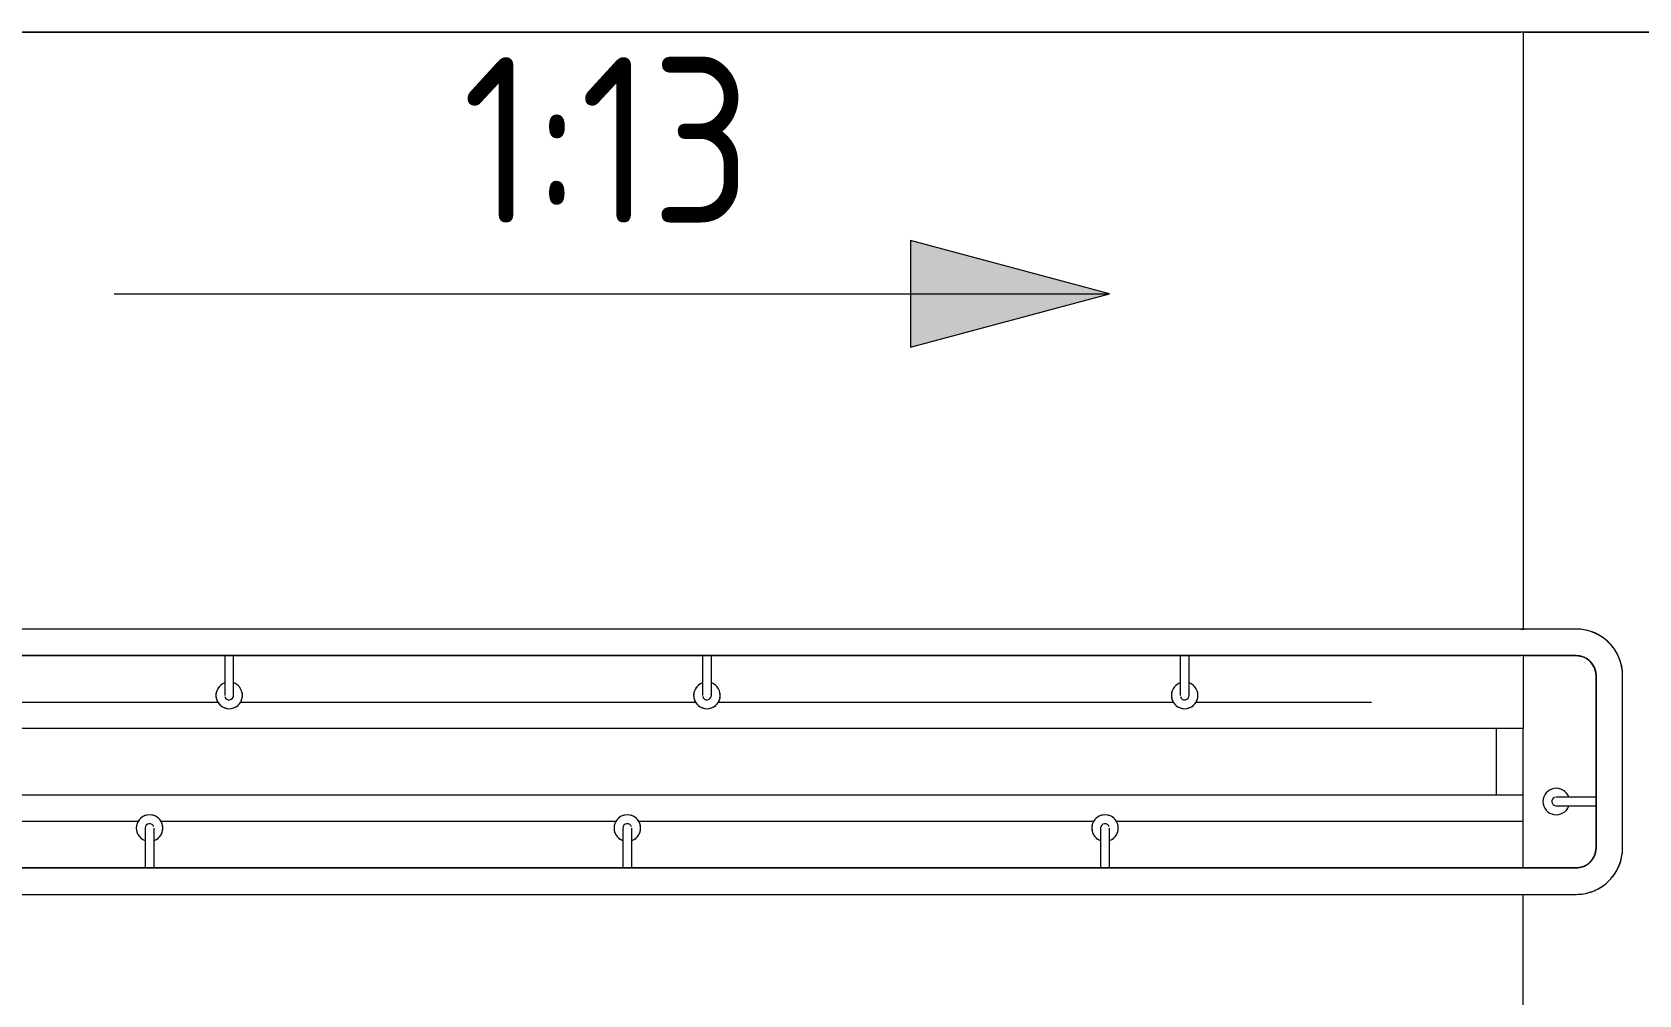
# Model space of a CAD drawing. Header units: millimetres. Extents: x -515342 to 330399, y -224905 to 507333.
# Drawn here: x -329538 to -327117, y -42599 to -41148 of the extents above; entities that cross this region are included whole.
import ezdxf

# ---------------------------------------------------------------- set-up
doc = ezdxf.new("R2010")
doc.units = ezdxf.units.MM
doc.layers.get('0').update_dxf_attribs({"lineweight": 0})
for name, color, linetype, lineweight in [('Ограждение', 7, 'Continuous', 0), ('Пандусы', 7, 'Continuous', 0), ('Размеры', 7, 'Continuous', 0), ('Стены внутренние', 7, 'Continuous', 0)]:
    doc.layers.add(name, color=color, linetype=linetype, lineweight=lineweight)
doc.styles.add('GOST Common_1', font='', dxfattribs={"width": 0.9, "height": 250})
doc.styles.get('GOST Common_1').set_extended_font_data('GOST Common')

# ---------------------------------------------------------------- blocks, each defined once
blk = doc.blocks.new('Ограждение - АР_Ограждение_Балясина_D40 доп поручень 700-V107-О_АР_П_1_0_000_План 1 этажа')
at = {"layer": 'Ограждение'}
for p, q in [((-26.7, 6.7), (-60, 6.7)), ((-17.7, 9.3), (-18.8, 6.7)), ((-15, 13.3), (-16.5, 11.4)), ((-11.4, 16.5), (-13, 15.2)), ((-7.1, 18.7), (-8.7, 18)), ((8.7, 18), (7.1, 18.7)), ((13, 15.2), (11.4, 16.5)), ((16.5, 11.4), (15, 13.3)), ((-60, -6.7), (-26.7, -6.7)), ((-26.7, -6.7), (-20, -6.7)), ((-18.8, -6.7), (-17.7, -9.3)), ((-16.5, -11.4), (-15, -13.3)), ((-13, -15.2), (-11.4, -16.5)), ((-8.7, -18), (-7.1, -18.7)), ((7.1, -18.7), (8.7, -18)), ((11.4, -16.5), (13, -15.2)), ((15, -13.3), (16.5, -11.4))]:
    blk.add_line(p, q, dxfattribs=at)
at = {"layer": 'Ограждение', "flags": 128}
for points in [[(0, 6.7), (0, 6.7), (-0.1, 6.7), (-0.2, 6.7), (-0.3, 6.7), (-0.5, 6.7), (-0.8, 6.7), (-1, 6.7), (-1.4, 6.7), (-1.7, 6.7), (-2.1, 6.7), (-2.5, 6.7), (-3, 6.7), (-3.5, 6.7), (-4.1, 6.7), (-4.7, 6.7), (-5.3, 6.7), (-5.9, 6.7), (-6.6, 6.7), (-7.3, 6.7), (-8.1, 6.7), (-8.9, 6.7), (-9.7, 6.7), (-10.5, 6.7), (-11.4, 6.7), (-12.3, 6.7), (-13.2, 6.7), (-14.1, 6.7), (-15, 6.7), (-16, 6.7), (-17, 6.7), (-18, 6.7), (-19, 6.7), (-20, 6.7), (-21.1, 6.7), (-22.1, 6.7), (-23.2, 6.7), (-24.2, 6.7), (-25.3, 6.7), (-26.4, 6.7), (-26.7, 6.7)], [(-1.1, 20), (-2.4, 19.9), (-3.9, 19.6)], [(3.9, 19.6), (2.4, 19.9), (1.1, 20)], [(20, 0), (19.4, 4.8), (17.7, 9.3)], [(-26.7, -6.7), (-25.6, -6.7), (-24.5, -6.7), (-23.5, -6.7), (-22.4, -6.7), (-21.4, -6.7), (-20.3, -6.7), (-19.3, -6.7), (-18.3, -6.7), (-17.3, -6.7), (-16.3, -6.7), (-15.3, -6.7), (-14.4, -6.7), (-13.4, -6.7), (-12.5, -6.7), (-11.6, -6.7), (-10.7, -6.7), (-9.9, -6.7), (-9.1, -6.7), (-8.3, -6.7), (-7.5, -6.7), (-6.8, -6.7), (-6.1, -6.7), (-5.5, -6.7), (-4.8, -6.7), (-4.2, -6.7), (-3.7, -6.7), (-3.1, -6.7), (-2.7, -6.7), (-2.2, -6.7), (-1.8, -6.7), (-1.4, -6.7), (-1.1, -6.7), (-0.8, -6.7), (-0.6, -6.7), (-0.4, -6.7), (-0.2, -6.7), (-0.1, -6.7), (0, -6.7), (0, -6.7)], [(-3.9, -19.6), (-2.4, -19.9), (-1.1, -20)], [(1.1, -20), (2.4, -19.9), (3.9, -19.6)], [(17.7, -9.3), (19.4, -4.8), (20, 0)]]:
    blk.add_lwpolyline(points, dxfattribs=at)
at = {"layer": 'Ограждение'}
for radius, start, end in [(20, 360, 160.3657), (6.67, 90, 105), (6.67, 285, 90), (20, 199.6343, 360)]:
    blk.add_arc((0, 0), radius, start, end, dxfattribs=at)
blk = doc.blocks.new('Ограждение - АР_Ограждение_Балясина_D40 доп поручень 700-V110-О_АР_П_1_0_000_План 1 этажа')
at = {"layer": 'Ограждение'}
for p, q in [((-26.7, 6.7), (-60, 6.7)), ((-17.7, 9.3), (-18.8, 6.7)), ((-15, 13.3), (-16.5, 11.4)), ((-7.1, 18.7), (-8.7, 18)), ((8.7, 18), (7.1, 18.7)), ((16.5, 11.4), (15, 13.3)), ((-60, -6.7), (-26.7, -6.7)), ((-26.7, -6.7), (-20, -6.7)), ((-18.8, -6.7), (-17.7, -9.3)), ((-16.5, -11.4), (-15, -13.3)), ((-13, -15.2), (-11.4, -16.5)), ((-8.7, -18), (-7.1, -18.7)), ((7.1, -18.7), (8.7, -18)), ((11.4, -16.5), (13, -15.2)), ((15, -13.3), (16.5, -11.4))]:
    blk.add_line(p, q, dxfattribs=at)
at = {"layer": 'Ограждение', "flags": 128}
for points in [[(0, 6.7), (0, 6.7), (-0.1, 6.7), (-0.2, 6.7), (-0.3, 6.7), (-0.5, 6.7), (-0.8, 6.7), (-1, 6.7), (-1.4, 6.7), (-1.7, 6.7), (-2.1, 6.7), (-2.5, 6.7), (-3, 6.7), (-3.5, 6.7), (-4.1, 6.7), (-4.7, 6.7), (-5.3, 6.7), (-5.9, 6.7), (-6.6, 6.7), (-7.3, 6.7), (-8.1, 6.7), (-8.9, 6.7), (-9.7, 6.7), (-10.5, 6.7), (-11.4, 6.7), (-12.3, 6.7), (-13.2, 6.7), (-14.1, 6.7), (-15, 6.7), (-16, 6.7), (-17, 6.7), (-18, 6.7), (-19, 6.7), (-20, 6.7), (-21.1, 6.7), (-22.1, 6.7), (-23.2, 6.7), (-24.2, 6.7), (-25.3, 6.7), (-26.4, 6.7), (-26.7, 6.7)], [(-1.1, 20), (-2.4, 19.9), (-3.9, 19.6)], [(3.9, 19.6), (2.4, 19.9), (1.1, 20)], [(20, 0), (19.4, 4.8), (17.7, 9.3)], [(-26.7, -6.7), (-25.6, -6.7), (-24.5, -6.7), (-23.5, -6.7), (-22.4, -6.7), (-21.4, -6.7), (-20.3, -6.7), (-19.3, -6.7), (-18.3, -6.7), (-17.3, -6.7), (-16.3, -6.7), (-15.3, -6.7), (-14.4, -6.7), (-13.4, -6.7), (-12.5, -6.7), (-11.6, -6.7), (-10.7, -6.7), (-9.9, -6.7), (-9.1, -6.7), (-8.3, -6.7), (-7.5, -6.7), (-6.8, -6.7), (-6.1, -6.7), (-5.5, -6.7), (-4.8, -6.7), (-4.2, -6.7), (-3.7, -6.7), (-3.1, -6.7), (-2.7, -6.7), (-2.2, -6.7), (-1.8, -6.7), (-1.4, -6.7), (-1.1, -6.7), (-0.8, -6.7), (-0.6, -6.7), (-0.4, -6.7), (-0.2, -6.7), (-0.1, -6.7), (0, -6.7), (0, -6.7)], [(-3.9, -19.6), (-2.4, -19.9), (-1.1, -20)], [(1.1, -20), (2.4, -19.9), (3.9, -19.6)], [(17.7, -9.3), (19.4, -4.8), (20, 0)]]:
    blk.add_lwpolyline(points, dxfattribs=at)
at = {"layer": 'Ограждение'}
for radius, start, end in [(20, 360, 160.3657), (6.67, 90, 105), (6.67, 285, 90), (20, 199.6343, 360)]:
    blk.add_arc((0, 0), radius, start, end, dxfattribs=at)
blk = doc.blocks.new('Ограждение - АР_Ограждение_Балясина_D40 доп поручень 700-7979680-О_АР_П_1_0_000_План 1 этажа')
at = {"layer": 'Ограждение'}
for p, q in [((-26.7, 6.7), (-60, 6.7)), ((-60, -6.7), (-26.7, -6.7)), ((-26.7, -6.7), (-20, -6.7))]:
    blk.add_line(p, q, dxfattribs=at)
at = {"layer": 'Ограждение', "flags": 128}
for points in [[(0, 6.7), (0, 6.7), (-0.1, 6.7), (-0.2, 6.7), (-0.3, 6.7), (-0.5, 6.7), (-0.8, 6.7), (-1, 6.7), (-1.4, 6.7), (-1.7, 6.7), (-2.1, 6.7), (-2.5, 6.7), (-3, 6.7), (-3.5, 6.7), (-4.1, 6.7), (-4.7, 6.7), (-5.3, 6.7), (-5.9, 6.7), (-6.6, 6.7), (-7.3, 6.7), (-8.1, 6.7), (-8.9, 6.7), (-9.7, 6.7), (-10.5, 6.7), (-11.4, 6.7), (-12.3, 6.7), (-13.2, 6.7), (-14.1, 6.7), (-15, 6.7), (-16, 6.7), (-17, 6.7), (-18, 6.7), (-19, 6.7), (-20, 6.7), (-21.1, 6.7), (-22.1, 6.7), (-23.2, 6.7), (-24.2, 6.7), (-25.3, 6.7), (-26.4, 6.7), (-26.7, 6.7)], [(-26.7, -6.7), (-25.6, -6.7), (-24.5, -6.7), (-23.5, -6.7), (-22.4, -6.7), (-21.4, -6.7), (-20.3, -6.7), (-19.3, -6.7), (-18.3, -6.7), (-17.3, -6.7), (-16.3, -6.7), (-15.3, -6.7), (-14.4, -6.7), (-13.4, -6.7), (-12.5, -6.7), (-11.6, -6.7), (-10.7, -6.7), (-9.9, -6.7), (-9.1, -6.7), (-8.3, -6.7), (-7.5, -6.7), (-6.8, -6.7), (-6.1, -6.7), (-5.5, -6.7), (-4.8, -6.7), (-4.2, -6.7), (-3.7, -6.7), (-3.1, -6.7), (-2.7, -6.7), (-2.2, -6.7), (-1.8, -6.7), (-1.4, -6.7), (-1.1, -6.7), (-0.8, -6.7), (-0.6, -6.7), (-0.4, -6.7), (-0.2, -6.7), (-0.1, -6.7), (0, -6.7), (0, -6.7)]]:
    blk.add_lwpolyline(points, dxfattribs=at)
at = {"layer": 'Ограждение'}
for radius, start, end in [(20, 360, 160.3657), (6.67, 90, 105), (6.67, 285, 90), (20, 199.6343, 360)]:
    blk.add_arc((0, 0), radius, start, end, dxfattribs=at)
blk = doc.blocks.new('Ограждение - Ограждение-9972907-О_АР_П_1_0_000_План 1 этажа')
for name, p, rotation in [('Ограждение - АР_Ограждение_Балясина_D40 доп поручень 700-V107-О_АР_П_1_0_000_План 1 этажа', (45512, -6549), 269.9999999999998), ('Ограждение - АР_Ограждение_Балясина_D40 доп поручень 700-V107-О_АР_П_1_0_000_План 1 этажа', (46232, -6549), 269.9999999999998), ('Ограждение - АР_Ограждение_Балясина_D40 доп поручень 700-V107-О_АР_П_1_0_000_План 1 этажа', (46952, -6549), 269.9999999999998), ('Ограждение - АР_Ограждение_Балясина_D40 доп поручень 700-7979680-О_АР_П_1_0_000_План 1 этажа', (47512, -6709), 180), ('Ограждение - АР_Ограждение_Балясина_D40 доп поручень 700-V107-О_АР_П_1_0_000_План 1 этажа', (45392, -6749), 89.9999999999998), ('Ограждение - АР_Ограждение_Балясина_D40 доп поручень 700-V107-О_АР_П_1_0_000_План 1 этажа', (46112, -6749), 89.9999999999998), ('Ограждение - АР_Ограждение_Балясина_D40 доп поручень 700-V110-О_АР_П_1_0_000_План 1 этажа', (46832, -6749), 89.9999999999998)]:
    blk.add_blockref(name, p, dxfattribs=dict(rotation=rotation))
blk = doc.blocks.new('Тип верхнего поручня - Верхний поручень_Внутренний_-9972950-О_АР_П_1_0_000_План 1 этажа')
at = {"layer": 'Ограждение'}
for p, q in [((43662.4, -5549), (47458.4, -5549)), ((47464, -5549), (49082, -5549))]:
    blk.add_line(p, q, dxfattribs=at)
at = {"layer": 'Ограждение', "flags": 128}
blk.add_lwpolyline([(47464, -5549), (47461.2, -5549), (47458.4, -5549)], dxfattribs=at)
blk = doc.blocks.new('Тип верхнего поручня - Верхний поручень_Внутренний_-V112-О_АР_П_1_0_000_План 1 этажа')
at = {"layer": 'Ограждение'}
for p, q in [((47460, -5549), (43664, -5549)), ((47464, -5549), (47460, -5549)), ((49082, -5549), (47464, -5549))]:
    blk.add_line(p, q, dxfattribs=at)
blk = doc.blocks.new('Тип верхнего поручня - Верхний поручень_Внутренний_-9972992-О_АР_П_1_0_000_План 1 этажа')
at = {"layer": 'Ограждение'}
for p, q in [((47458.4, -6449), (43662.4, -6449)), ((47542, -6449), (47464, -6449)), ((43662.4, -6489), (47458.4, -6489)), ((47464, -6489), (47542, -6489)), ((47572, -6519), (47572, -6779)), ((47612, -6779), (47612, -6519)), ((47461.6, -6809), (41865.6, -6809)), ((47542, -6809), (47464, -6809)), ((41865.6, -6849), (47461.6, -6849)), ((47464, -6849), (47542, -6849))]:
    blk.add_line(p, q, dxfattribs=at)
at = {"layer": 'Ограждение', "flags": 128}
for points in [[(47458.4, -6449), (47461.2, -6449), (47464, -6449)], [(47612, -6519), (47611.9, -6516.2), (47611.8, -6513.4), (47611.5, -6510.6), (47611.1, -6507.8), (47610.6, -6505.1), (47610, -6502.4), (47609.3, -6499.7), (47608.4, -6497), (47607.5, -6494.3), (47606.5, -6491.7), (47605.3, -6489.2), (47604.1, -6486.7), (47602.7, -6484.2), (47601.3, -6481.8), (47599.8, -6479.5), (47598.1, -6477.2), (47596.4, -6475), (47594.6, -6472.8), (47592.7, -6470.8), (47590.8, -6468.8), (47588.7, -6466.9), (47586.6, -6465), (47584.4, -6463.3), (47582.1, -6461.7), (47579.8, -6460.1), (47577.4, -6458.6), (47575, -6457.3), (47572.5, -6456), (47570, -6454.8), (47567.4, -6453.8), (47564.7, -6452.8), (47562.1, -6451.9), (47559.4, -6451.2), (47556.6, -6450.5), (47553.9, -6450), (47551.1, -6449.6), (47548.3, -6449.3), (47545.6, -6449.1), (47542.8, -6449), (47542, -6449)], [(47464, -6489), (47461.2, -6489), (47458.4, -6489)], [(47542, -6489), (47543.2, -6489), (47544.4, -6489.1), (47545.6, -6489.2), (47546.8, -6489.4), (47548, -6489.6), (47549.1, -6489.9), (47550.3, -6490.2), (47551.4, -6490.5), (47552.6, -6490.9), (47553.7, -6491.4), (47554.8, -6491.9), (47555.9, -6492.4), (47556.9, -6493), (47557.9, -6493.6), (47558.9, -6494.2), (47559.9, -6494.9), (47560.9, -6495.7), (47561.8, -6496.4), (47562.7, -6497.3), (47563.5, -6498.1), (47564.3, -6499), (47565.1, -6499.9), (47565.9, -6500.8), (47566.6, -6501.8), (47567.2, -6502.8), (47567.9, -6503.8), (47568.5, -6504.9), (47569, -6505.9), (47569.5, -6507), (47570, -6508.1), (47570.4, -6509.3), (47570.7, -6510.4), (47571.1, -6511.6), (47571.3, -6512.7), (47571.6, -6513.9), (47571.7, -6515.1), (47571.9, -6516.3), (47572, -6517.5), (47572, -6518.7), (47572, -6519)], [(47542, -6849), (47544.8, -6848.9), (47547.6, -6848.8), (47550.4, -6848.5), (47553.2, -6848.1), (47555.9, -6847.6), (47558.6, -6847), (47561.3, -6846.3), (47564, -6845.4), (47566.7, -6844.5), (47569.3, -6843.5), (47571.8, -6842.3), (47574.3, -6841.1), (47576.8, -6839.7), (47579.2, -6838.3), (47581.5, -6836.8), (47583.8, -6835.1), (47586, -6833.4), (47588.2, -6831.6), (47590.2, -6829.7), (47592.2, -6827.8), (47594.1, -6825.7), (47596, -6823.6), (47597.7, -6821.4), (47599.3, -6819.1), (47600.9, -6816.8), (47602.4, -6814.4), (47603.7, -6812), (47605, -6809.5), (47606.2, -6807), (47607.2, -6804.4), (47608.2, -6801.7), (47609.1, -6799.1), (47609.8, -6796.4), (47610.5, -6793.6), (47611, -6790.9), (47611.4, -6788.1), (47611.7, -6785.3), (47611.9, -6782.6), (47612, -6779.8), (47612, -6779)], [(47572, -6779), (47572, -6780.2), (47571.9, -6781.4), (47571.8, -6782.6), (47571.6, -6783.8), (47571.4, -6785), (47571.1, -6786.1), (47570.8, -6787.3), (47570.5, -6788.4), (47570.1, -6789.6), (47569.6, -6790.7), (47569.1, -6791.8), (47568.6, -6792.9), (47568, -6793.9), (47567.4, -6794.9), (47566.8, -6795.9), (47566.1, -6796.9), (47565.3, -6797.9), (47564.6, -6798.8), (47563.7, -6799.7), (47562.9, -6800.5), (47562, -6801.3), (47561.1, -6802.1), (47560.2, -6802.9), (47559.2, -6803.6), (47558.2, -6804.2), (47557.2, -6804.9), (47556.1, -6805.5), (47555.1, -6806), (47554, -6806.5), (47552.9, -6807), (47551.7, -6807.4), (47550.6, -6807.7), (47549.4, -6808.1), (47548.3, -6808.3), (47547.1, -6808.6), (47545.9, -6808.7), (47544.7, -6808.9), (47543.5, -6809), (47542.3, -6809), (47542, -6809)], [(47464, -6809), (47462.8, -6809), (47461.6, -6809)], [(47461.6, -6849), (47462.8, -6849), (47464, -6849)]]:
    blk.add_lwpolyline(points, dxfattribs=at)
blk = doc.blocks.new('Тип верхнего поручня - Верхний поручень_Внутренний_-V114-О_АР_П_1_0_000_План 1 этажа')
at = {"layer": 'Ограждение'}
for p, q in [((47460, -6449), (43664, -6449)), ((47464, -6449), (47460, -6449)), ((47542, -6449), (47464, -6449)), ((47460, -6489), (43664, -6489)), ((47464, -6489), (47460, -6489)), ((47542, -6489), (47464, -6489)), ((47572, -6779), (47572, -6519)), ((47612, -6779), (47612, -6519)), ((41864, -6809), (47460, -6809)), ((47460, -6809), (47464, -6809)), ((47464, -6809), (47542, -6809)), ((41864, -6849), (47460, -6849)), ((47460, -6849), (47464, -6849)), ((47464, -6849), (47542, -6849))]:
    blk.add_line(p, q, dxfattribs=at)
for centre, radius, start, end in [((47542, -6519), 70, 0, 90), ((47542, -6519), 30, 0, 90), ((47542, -6779), 70, 270, 0), ((47542, -6779), 30, 270, 0)]:
    blk.add_arc(centre, radius, start, end, dxfattribs=at)
blk = doc.blocks.new('Тип перил - Перила_Внутренний_-9973013-О_АР_П_1_0_000_План 1 этажа')
at = {"layer": 'Ограждение', "flags": 128}
for points in [[(47612, -6518.6), (47611.9, -6516.2), (47611.8, -6513.4), (47611.5, -6510.6), (47611.1, -6507.8), (47610.6, -6505.1), (47610, -6502.4), (47609.3, -6499.7), (47608.4, -6497), (47607.5, -6494.3), (47606.5, -6491.7), (47605.3, -6489.2), (47604.1, -6486.7), (47602.7, -6484.2), (47601.3, -6481.8), (47599.8, -6479.5), (47598.1, -6477.2), (47596.4, -6475), (47594.6, -6472.8), (47592.7, -6470.8), (47590.8, -6468.8), (47588.7, -6466.9), (47586.6, -6465), (47584.4, -6463.3), (47582.1, -6461.7), (47579.8, -6460.1), (47577.4, -6458.6), (47575, -6457.3), (47572.5, -6456), (47570, -6454.8), (47567.4, -6453.8), (47564.7, -6452.8), (47562.1, -6451.9), (47559.4, -6451.2), (47556.6, -6450.5), (47553.9, -6450), (47551.1, -6449.6), (47548.3, -6449.3), (47545.6, -6449.1), (47542.8, -6449)], [(47542, -6849), (47544.8, -6848.9), (47547.6, -6848.8), (47550.4, -6848.5), (47553.2, -6848.1), (47555.9, -6847.6), (47558.6, -6847), (47561.3, -6846.3), (47564, -6845.4), (47566.7, -6844.5), (47569.3, -6843.5), (47571.8, -6842.3), (47574.3, -6841.1), (47576.8, -6839.7), (47579.2, -6838.3), (47581.5, -6836.8), (47583.8, -6835.1), (47586, -6833.4), (47588.2, -6831.6), (47590.2, -6829.7), (47592.2, -6827.8), (47594.1, -6825.7), (47596, -6823.6), (47597.7, -6821.4), (47599.3, -6819.1), (47600.9, -6816.8), (47602.4, -6814.4), (47603.7, -6812), (47605, -6809.5), (47606.2, -6807), (47607.2, -6804.4), (47608.2, -6801.7), (47609.1, -6799.1), (47609.8, -6796.4), (47610.5, -6793.6), (47611, -6790.9), (47611.4, -6788.1), (47611.7, -6785.3), (47611.9, -6782.6), (47612, -6779.8)]]:
    blk.add_lwpolyline(points, dxfattribs=at)
blk = doc.blocks.new('Тип перил - Перила_Внутренний_-V115-О_АР_П_1_0_000_План 1 этажа')
at = {"layer": 'Ограждение'}
for centre, start, end in [((47542, -6519), 50.2351, 90), ((47542, -6519), 0.8857, 39.7649), ((47542, -6779), 320.2351, 0), ((47542, -6779), 270, 309.7649)]:
    blk.add_arc(centre, 30, start, end, dxfattribs=at)
blk = doc.blocks.new('СД_Люблино_Фасады_rvt-1-О_АР_П_1_0_000_План 1 этажа')
at = {"layer": 'Пандусы'}
for p, q in [((47462, -5549), (47462, -6449)), ((47462, -6489), (47462, -6599)), ((47462, -6599), (43662, -6599)), ((47462, -6699), (47462, -6599)), ((41862, -6699), (47462, -6699)), ((47462, -6809), (47462, -6699)), ((47462, -7749), (47462, -6849))]:
    blk.add_line(p, q, dxfattribs=at)
at = {"layer": 'Стены внутренние'}
for p, q in [((44809.3, -6559), (45494.7, -6559)), ((45529.3, -6559), (46214.7, -6559)), ((46249.3, -6559), (46934.7, -6559)), ((46969.3, -6559), (47233.7, -6559)), ((47233.7, -6599), (43662, -6599)), ((47422, -6699), (47422, -6599)), ((42052.5, -6699), (47422, -6699)), ((47422, -6699), (47462, -6699)), ((45374.7, -6739), (44689.3, -6739)), ((46094.7, -6739), (45409.3, -6739)), ((46814.7, -6739), (46129.3, -6739)), ((47462, -6739), (46849.3, -6739))]:
    blk.add_line(p, q, dxfattribs=at)
at = {"layer": 'Ограждение', "lineweight": 9}
for name in ['Ограждение - Ограждение-9972907-О_АР_П_1_0_000_План 1 этажа', 'Тип верхнего поручня - Верхний поручень_Внутренний_-9972992-О_АР_П_1_0_000_План 1 этажа', 'Тип верхнего поручня - Верхний поручень_Внутренний_-V114-О_АР_П_1_0_000_План 1 этажа', 'Тип перил - Перила_Внутренний_-9973013-О_АР_П_1_0_000_План 1 этажа', 'Тип перил - Перила_Внутренний_-V115-О_АР_П_1_0_000_План 1 этажа', 'Тип верхнего поручня - Верхний поручень_Внутренний_-9972950-О_АР_П_1_0_000_План 1 этажа', 'Тип верхнего поручня - Верхний поручень_Внутренний_-V112-О_АР_П_1_0_000_План 1 этажа']:
    blk.add_blockref(name, (0, 0), dxfattribs=at)

msp = doc.modelspace()

# ---------------------------------------------------------------- hatches: boundary and pattern name
at = {"layer": 'Размеры'}
msp.add_hatch(color=256, dxfattribs=at).paths.add_polyline_path([(-327914.5054, -41542.1015), (-328214.5054, -41461.7167), (-328214.5054, -41622.4863)])

# ---------------------------------------------------------------- linework, layer by layer
for p, q in [((-327914.5054, -41542.1015), (-328214.5054, -41461.7167)), ((-328214.5054, -41461.7167), (-328214.5054, -41622.4863)), ((-329414.5054, -41542.1015), (-327914.5054, -41542.1015)), ((-328214.5054, -41622.4863), (-327914.5054, -41542.1015))]:
    msp.add_line(p, q, dxfattribs=at)

# ---------------------------------------------------------------- block references
msp.add_blockref('СД_Люблино_Фасады_rvt-1-О_АР_П_1_0_000_План 1 этажа', (-374753.1427, -35598.5295))

# ---------------------------------------------------------------- texts
at = {"layer": 'Размеры', "insert": (-328889.5289, -41185.3944), "char_height": 250, "width": 540.056422, "attachment_point": 1, "line_spacing_factor": 1.022761, "style": 'GOST Common_1'}
msp.add_mtext('1:13', dxfattribs=at)

doc.saveas('drawing.dxf')
